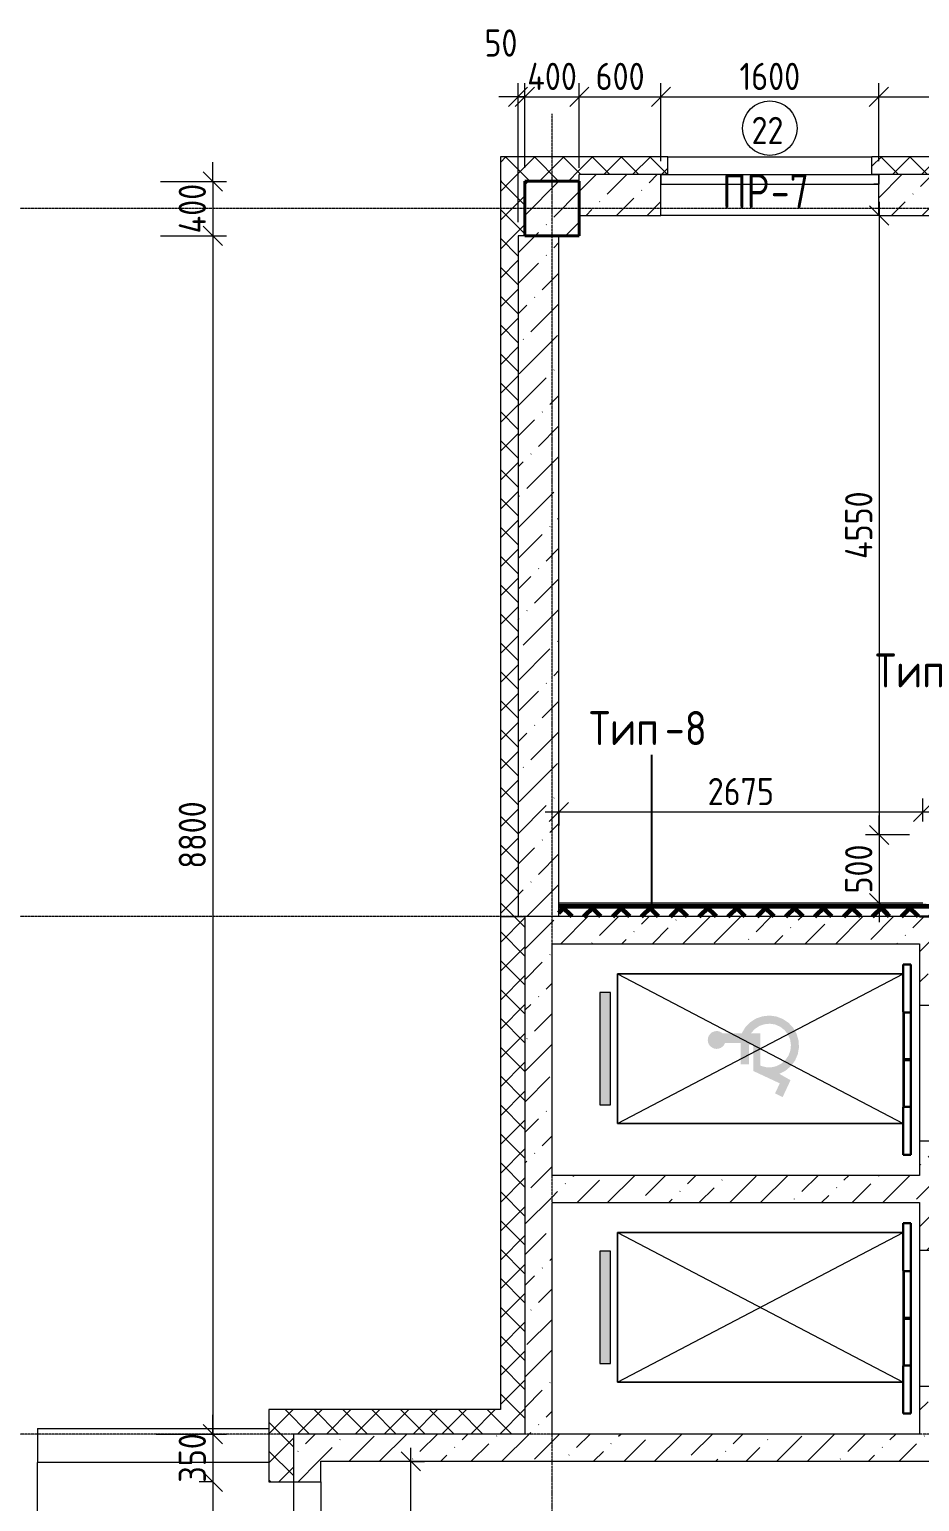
# Model space of a CAD drawing. Header units: millimetres. Extents: x -60946 to 138510, y -262288 to 24501.
# Drawn here: x -22156 to -15616, y -34555 to -23744 of the extents above; entities that cross this region are included whole.
import ezdxf

# ---------------------------------------------------------------- set-up
doc = ezdxf.new("R2010")
doc.units = ezdxf.units.MM
doc.linetypes.add('ADSK_Линия сетки', pattern=[25, 20, -2.5, 0, -2.5])
doc.linetypes.add('ADSK_Невидимые', pattern=[5, 3, -2])
for name, color, linetype, lineweight in [('0) 1 вып перегородка', 7, 'Continuous', 60), ('2)Тип-8', 40, 'Continuous', 60), ('_ Окна', 7, 'Continuous', 18), ('Марки', 7, 'Continuous', 20), ('Марки окон', 7, 'Continuous', 20), ('Несущие колонны', 7, 'Continuous', 18), ('Обобщенные модели', 7, 'ADSK_Невидимые', 18), ('Оборудование', 7, 'Continuous', 18), ('Окна', 7, 'Continuous', 9), ('Оси', 7, 'Continuous', 9), ('Перекрытие', 7, 'Continuous', 18), ('Размеры', 7, 'Continuous', 9), ('Стены внутренние', 7, 'Continuous', 18), ('Стены наружные', 7, 'Continuous', 18), ('Стены несущие', 7, 'Continuous', 30), ('Стены отделка', 7, 'Continuous', 30), ('Стены штриховка', 7, 'Continuous', 9), ('Узлы', 7, 'Continuous', 18)]:
    doc.layers.add(name, color=color, linetype=linetype, lineweight=lineweight)
doc.styles.add('GOST Common_2', font='', dxfattribs={"width": 0.9, "height": 250})
doc.styles.add('GOST Common_3', font='', dxfattribs={"width": 0.9, "height": 200})
doc.styles.add('GOST Common_5', font='', dxfattribs={"width": 0.85, "height": 250})
doc.styles.get('GOST Common_2').set_extended_font_data('GOST Common')
doc.styles.get('GOST Common_3').set_extended_font_data('GOST Common')
doc.styles.get('GOST Common_5').set_extended_font_data('GOST Common')
doc.dimstyles.new('ADSK_Основной_2_0', dxfattribs={"dimscale": 304.8, "dimtxt": 201.142999, "dimasz": 0.463911, "dimexe": 0.328084, "dimexo": 0.328084, "dimgap": 0.164042, "dimtad": 1, "dimdec": 3, "dimrnd": 0.001, "dimdsep": 46, "dimtxsty": 'GOST Common_3', "dimblk1": 'OBLIQUE', "dimblk2": 'OBLIQUE', "dimsah": 1, "dimcen": 0.09, "dimdle": 0.328084, "dimazin": 2, "dimtfac": 1, "dimtdec": 4, "dimtix": 1, "dimtmove": 0, "dimatfit": 3, "dimfxl": 1, "dimtvp": 1, "dimtolj": 1, "dimtzin": 0, "dimlwd": 20, "dimlwe": 20, "dimarcsym": 2})
doc.dimstyles.new('ADSK_Основной_2_0_1', dxfattribs={"dimscale": 304.8, "dimtxt": 201.142999, "dimasz": 0.463911, "dimexe": 0.328084, "dimexo": 0.328084, "dimgap": 0.164042, "dimtad": 1, "dimdec": 3, "dimrnd": 0.001, "dimdsep": 46, "dimtxsty": 'GOST Common_3', "dimblk1": 'OBLIQUE', "dimblk2": 'OBLIQUE', "dimsah": 1, "dimcen": 0.09, "dimdle": 0.328084, "dimazin": 2, "dimtfac": 1, "dimtdec": 4, "dimtix": 1, "dimtmove": 1, "dimatfit": 3, "dimfxl": 1, "dimtvp": 1, "dimtolj": 1, "dimtzin": 0, "dimlwd": 20, "dimlwe": 20, "dimarcsym": 2})
pattern_1 = [(45, (1283.93, -48864.63), (84.18955, 308.69595), [396.875, -79.375, 3.353, -76.022])]
pattern_2 = [(45, (1283.93, -48864.63), (-106.066, 106.066), []), (135, (1283.93, -48864.63), (-106.066, -106.066), [])]

# ---------------------------------------------------------------- blocks, each defined once
blk = doc.blocks.new('ADSK_КолоннаЖБ_Прямоугольная - 400x400 мм-1807142-Кладочный план 1-го этажа')
at = {"layer": 'Несущие колонны', "lineweight": 40}
for p, q in [((-200, 200), (200, 200)), ((-200, -200), (-200, 200)), ((200, 200), (200, -200)), ((200, -200), (-200, -200))]:
    blk.add_line(p, q, dxfattribs=at)
blk = doc.blocks.new('AS-Shakhta_lifta-GOST_5746-2003 - Лифт_3_2700х1700 проем 1000-883891-Кладочный план 1-го этажа')
at = {"layer": 'Оборудование'}
h = blk.add_hatch(color=256, dxfattribs=at)
h.paths.add_polyline_path([(355, 344), (231, 402), (184, 320), (161, 365), (128, 404), (87, 435), (41, 455), (-10, 464), (-60, 461), (-109, 447), (-154, 422), (-191, 387), (-219, 345), (-237, 298), (-244, 247), (-238, 196), (-222, 148), (-194, 105), (-158, 70), (-114, 44), (-114, -98), (-123, -112), (-129, -128), (-130, -144), (-127, -160), (-120, -176), (-109, -188), (-96, -198), (-81, -204), (-64, -206), (-48, -204), (-32, -198), (-19, -188), (-9, -175), (-2, -160), (1, -143), (-1, -127), (-6, -111), (-16, -97), (-28, -86), (-43, -79), (-43, 35), (114, 35), (114, 97), (-31, 97), (-31, 128), (163, 128), (254, 323), (328, 288)])
h.paths.add_polyline_path([(137, 259), (135, 219), (124, 180), (-114, 180), (-114, 112), (-144, 138), (-167, 172), (-180, 210), (-184, 250), (-178, 290), (-161, 327), (-137, 358), (-105, 383), (-68, 399), (-28, 405), (12, 401), (50, 387), (83, 364), (110, 334), (128, 298)])
at = {"layer": 'Узлы'}
blk.add_hatch(color=256, dxfattribs=at).paths.add_polyline_path([(412, -1000), (412, -920), (-413, -920), (-413, -1000)])
at = {"layer": 'Обобщенные модели', "linetype": 'Continuous', "lineweight": 30}
for p, q in [((780, 1285), (-620, 1285)), ((-620, 1230), (-620, 1285)), ((-270, 1230), (-620, 1230)), ((-267, 1235), (-267, 1285)), ((-267, 1285), (77, 1285)), ((77, 1235), (-267, 1235)), ((77, 1285), (77, 1235)), ((83, 1235), (83, 1285)), ((83, 1285), (427, 1285)), ((427, 1235), (83, 1235)), ((427, 1285), (427, 1235)), ((430, 1230), (780, 1230)), ((780, 1230), (780, 1285))]:
    blk.add_line(p, q, dxfattribs=at)
at = {"layer": 'Обобщенные модели'}
for p, q in [((-270, 1235), (-270, 1285)), ((430, 1235), (430, 1285))]:
    blk.add_line(p, q, dxfattribs=at)
at = {"layer": 'Оборудование'}
for p, q in [((-550, -870), (-550, 1230)), ((550, -870), (-550, 1230)), ((-550, -870), (550, 1230)), ((550, 1230), (-550, 1230)), ((-550, 1230), (-550, -870)), ((550, 1230), (550, -870)), ((550, -870), (550, 1230)), ((550, -870), (-550, -870)), ((-550, -870), (550, -870))]:
    blk.add_line(p, q, dxfattribs=at)
at = {"layer": 'Узлы'}
for p, q in [((412, -920), (-413, -920)), ((-413, -920), (-413, -1000)), ((412, -1000), (412, -920)), ((-413, -1000), (412, -1000))]:
    blk.add_line(p, q, dxfattribs=at)
blk = doc.blocks.new('AS-Shakhta_lifta-GOST_5746-2003 - Лифт_3_2700х1700 проем 1001-883895-Кладочный план 1-го этажа')
at = {"layer": 'Узлы'}
blk.add_hatch(color=256, dxfattribs=at).paths.add_polyline_path([(412.5, -1000), (412.5, -920), (-412.5, -920), (-412.5, -1000), (114.8, -1000)])
at = {"layer": 'Обобщенные модели', "linetype": 'Continuous', "lineweight": 30}
for p, q in [((780, 1285), (-620, 1285)), ((-620, 1230), (-620, 1285)), ((-270, 1230), (-620, 1230)), ((-267, 1235), (-267, 1285)), ((-267, 1285), (77, 1285)), ((77, 1235), (-267, 1235)), ((77, 1285), (77, 1235)), ((83, 1235), (83, 1285)), ((83, 1285), (427, 1285)), ((427, 1235), (83, 1235)), ((427, 1285), (427, 1235)), ((430, 1230), (780, 1230)), ((780, 1230), (780, 1285))]:
    blk.add_line(p, q, dxfattribs=at)
at = {"layer": 'Обобщенные модели'}
for p, q in [((-270, 1235), (-270, 1285)), ((430, 1235), (430, 1285))]:
    blk.add_line(p, q, dxfattribs=at)
at = {"layer": 'Оборудование'}
for p, q in [((-770, -1350), (-770, 1350)), ((-770, 1350), (930, 1350)), ((930, 1350), (930, -1350)), ((-550, -870), (-550, 1230)), ((550, -870), (-550, 1230)), ((-550, -870), (550, 1230)), ((550, 1230), (-550, 1230)), ((-550, 1230), (-550, -870)), ((550, 1230), (550, -870)), ((550, -870), (550, 1230)), ((550, -870), (-550, -870)), ((-550, -870), (550, -870)), ((930, -1350), (-770, -1350))]:
    blk.add_line(p, q, dxfattribs=at)
at = {"layer": 'Узлы'}
for p, q in [((412.5, -920), (-412.5, -920)), ((-412.5, -920), (-412.5, -1000)), ((412.5, -1000), (412.5, -920)), ((-412.5, -1000), (412.5, -1000))]:
    blk.add_line(p, q, dxfattribs=at)
blk = doc.blocks.new('ОКНО L03 _2СТ_RS - ОК-1_1600х2000h_противоударное-3556409-Кладочный план 1-го этажа')
at = {"layer": '_ Окна'}
for p, q in [((-838.1, 149), (761.9, 149)), ((-838.1, 149), (-838.1, 79)), ((-838.1, 149), (-833.1, 149)), ((761.9, 149), (756.9, 149)), ((761.9, 149), (761.9, 79)), ((-838.1, 79), (761.9, 79)), ((-838.1, 79), (-803.1, 79)), ((761.9, 79), (726.9, 79))]:
    blk.add_line(p, q, dxfattribs=at)
blk = doc.blocks.new('_Oblique')
at = {"color": 0, "linetype": 'ByBlock', "lineweight": -2}
blk.add_line((-0.5, -0.5), (0.5, 0.5), dxfattribs=at)
blk = doc.blocks.new('*D4271')
at = {"layer": 'Defpoints', "color": 0, "transparency": 16777216}
for p in [(-21293, -24860), (-21293, -25260), (-20809, -25260)]:
    blk.add_point(p, dxfattribs=at)
at = {"layer": 'Размеры', "color": 0, "lineweight": 20, "transparency": 16777216}
for p, q in [((-20809, -24860), (-20809, -24718)), ((-21193, -24860), (-20709, -24860)), ((-20809, -24860), (-20809, -25260)), ((-21193, -25260), (-20709, -25260)), ((-20809, -25260), (-20809, -25401))]:
    blk.add_line(p, q, dxfattribs=at)
at = {"layer": 'Размеры', "color": 0, "lineweight": 20, "transparency": 16777216, "xscale": 141.4, "yscale": 141.4, "zscale": 141.4}
for p, rotation in [((-20809, -24860), 270), ((-20809, -25260), 90)]:
    blk.add_blockref('_Oblique', p, dxfattribs=dict(at, rotation=rotation))
at = {"layer": 'Размеры', "color": 0, "lineweight": 9, "transparency": 16777216, "insert": (-20959, -25060), "char_height": 200, "width": 474.56, "attachment_point": 5, "rotation": 90, "style": 'GOST Common_3'}
blk.add_mtext('\\A1;400', dxfattribs=at)
blk = doc.blocks.new('*D4272')
at = {"layer": 'Defpoints', "color": 0, "transparency": 16777216}
for p in [(-21293, -25260), (-21325, -34060), (-20809, -34060)]:
    blk.add_point(p, dxfattribs=at)
at = {"layer": 'Размеры', "color": 0, "lineweight": 20, "transparency": 16777216}
for p, q in [((-20809, -25160), (-20809, -34160)), ((-21193, -25260), (-20709, -25260)), ((-21225, -34060), (-20709, -34060))]:
    blk.add_line(p, q, dxfattribs=at)
at = {"layer": 'Размеры', "color": 0, "lineweight": 20, "transparency": 16777216, "xscale": 141.4, "yscale": 141.4, "zscale": 141.4}
for p, rotation in [((-20809, -25260), 90), ((-20809, -34060), 270)]:
    blk.add_blockref('_Oblique', p, dxfattribs=dict(at, rotation=rotation))
at = {"layer": 'Размеры', "color": 0, "lineweight": 9, "transparency": 16777216, "insert": (-20959, -29660), "char_height": 200, "width": 605.47, "attachment_point": 5, "rotation": 90, "style": 'GOST Common_3'}
blk.add_mtext('\\A1;8800', dxfattribs=at)
blk = doc.blocks.new('*D4273')
at = {"layer": 'Defpoints', "color": 0, "transparency": 16777216}
for p in [(-21325, -34060), (-20809, -34410), (-20709, -34410)]:
    blk.add_point(p, dxfattribs=at)
at = {"layer": 'Размеры', "color": 0, "lineweight": 20, "transparency": 16777216}
for p, q in [((-20809, -34060), (-20809, -33918)), ((-21225, -34060), (-20709, -34060)), ((-20809, -34060), (-20809, -34410)), ((-20809, -34410), (-20909, -34410)), ((-20809, -34410), (-20809, -34551))]:
    blk.add_line(p, q, dxfattribs=at)
at = {"layer": 'Размеры', "color": 0, "lineweight": 20, "transparency": 16777216, "xscale": 141.4, "yscale": 141.4, "zscale": 141.4}
for p, rotation in [((-20809, -34060), 270), ((-20809, -34410), 90)]:
    blk.add_blockref('_Oblique', p, dxfattribs=dict(at, rotation=rotation))
at = {"layer": 'Размеры', "color": 0, "lineweight": 9, "transparency": 16777216, "insert": (-20959, -34235), "char_height": 200, "width": 454.11, "attachment_point": 5, "rotation": 90, "style": 'GOST Common_3'}
blk.add_mtext('\\A1;350', dxfattribs=at)
blk = doc.blocks.new('*D4274')
at = {"layer": 'Defpoints', "color": 0, "transparency": 16777216}
for p in [(-20709, -34410), (-20809, -35960), (-20709, -35960)]:
    blk.add_point(p, dxfattribs=at)
at = {"layer": 'Размеры', "color": 0, "lineweight": 20, "transparency": 16777216}
for p, q in [((-20809, -34310), (-20809, -36060)), ((-20809, -34410), (-20909, -34410)), ((-20809, -35960), (-20909, -35960))]:
    blk.add_line(p, q, dxfattribs=at)
at = {"layer": 'Размеры', "color": 0, "lineweight": 20, "transparency": 16777216, "xscale": 141.4, "yscale": 141.4, "zscale": 141.4}
for p, rotation in [((-20809, -34410), 90), ((-20809, -35960), 270)]:
    blk.add_blockref('_Oblique', p, dxfattribs=dict(at, rotation=rotation))
at = {"layer": 'Размеры', "color": 0, "lineweight": 9, "transparency": 16777216, "insert": (-20959, -35185), "char_height": 200, "width": 560.47, "attachment_point": 5, "rotation": 90, "style": 'GOST Common_3'}
blk.add_mtext('\\A1;1550', dxfattribs=at)
blk = doc.blocks.new('*D4189')
at = {"layer": 'Defpoints', "color": 0, "transparency": 16777216}
for p in [(-18516, -24239), (-18516, -24860), (-18566, -25260)]:
    blk.add_point(p, dxfattribs=at)
at = {"layer": 'Размеры', "color": 0, "lineweight": 20, "transparency": 16777216}
for p, q in [((-18566, -25160), (-18566, -24139)), ((-18516, -24760), (-18516, -24139)), ((-18566, -24239), (-18707, -24239)), ((-18566, -24239), (-18516, -24239)), ((-18516, -24239), (-18375, -24239))]:
    blk.add_line(p, q, dxfattribs=at)
at = {"layer": 'Размеры', "color": 0, "lineweight": 20, "transparency": 16777216, "xscale": 141.4, "yscale": 141.4, "zscale": 141.4}
blk.add_blockref('_Oblique', (-18566, -24239), dxfattribs=at)
at = {"layer": 'Размеры', "color": 0, "lineweight": 20, "transparency": 16777216, "xscale": 141.4, "yscale": 141.4, "zscale": 141.4, "rotation": 180}
blk.add_blockref('_Oblique', (-18516, -24239), dxfattribs=at)
at = {"layer": 'Размеры', "color": 0, "lineweight": 9, "transparency": 16777216, "insert": (-18813, -23744), "char_height": 200, "width": 302.74, "attachment_point": 1, "line_spacing_factor": 1.022761, "style": 'GOST Common_3'}
blk.add_mtext('\\A1;50', dxfattribs=at)
blk = doc.blocks.new('*D4190')
at = {"layer": 'Defpoints', "color": 0, "transparency": 16777216}
for p in [(-18116, -24239), (-18516, -24860), (-18116, -24860)]:
    blk.add_point(p, dxfattribs=at)
at = {"layer": 'Размеры', "color": 0, "lineweight": 20, "transparency": 16777216}
for p, q in [((-18516, -24760), (-18516, -24139)), ((-18116, -24760), (-18116, -24139)), ((-18516, -24239), (-18657, -24239)), ((-18516, -24239), (-18116, -24239)), ((-18116, -24239), (-17975, -24239))]:
    blk.add_line(p, q, dxfattribs=at)
at = {"layer": 'Размеры', "color": 0, "lineweight": 20, "transparency": 16777216, "xscale": 141.4, "yscale": 141.4, "zscale": 141.4}
blk.add_blockref('_Oblique', (-18516, -24239), dxfattribs=at)
at = {"layer": 'Размеры', "color": 0, "lineweight": 20, "transparency": 16777216, "xscale": 141.4, "yscale": 141.4, "zscale": 141.4, "rotation": 180}
blk.add_blockref('_Oblique', (-18116, -24239), dxfattribs=at)
at = {"layer": 'Размеры', "color": 0, "lineweight": 9, "transparency": 16777216, "insert": (-18316, -24089), "char_height": 200, "width": 474.56, "attachment_point": 5, "style": 'GOST Common_3'}
blk.add_mtext('\\A1;400', dxfattribs=at)
blk = doc.blocks.new('*D4191')
at = {"layer": 'Defpoints', "color": 0, "transparency": 16777216}
for p in [(-17516, -24239), (-18116, -24860), (-17516, -24811)]:
    blk.add_point(p, dxfattribs=at)
at = {"layer": 'Размеры', "color": 0, "lineweight": 20, "transparency": 16777216}
for p, q in [((-18116, -24760), (-18116, -24139)), ((-17516, -24711), (-17516, -24139)), ((-18216, -24239), (-17416, -24239))]:
    blk.add_line(p, q, dxfattribs=at)
at = {"layer": 'Размеры', "color": 0, "lineweight": 20, "transparency": 16777216, "xscale": 141.4, "yscale": 141.4, "zscale": 141.4, "rotation": 180}
blk.add_blockref('_Oblique', (-18116, -24239), dxfattribs=at)
at = {"layer": 'Размеры', "color": 0, "lineweight": 20, "transparency": 16777216, "xscale": 141.4, "yscale": 141.4, "zscale": 141.4}
blk.add_blockref('_Oblique', (-17516, -24239), dxfattribs=at)
at = {"layer": 'Размеры', "color": 0, "lineweight": 9, "transparency": 16777216, "insert": (-17816, -24089), "char_height": 200, "width": 454.11, "attachment_point": 5, "style": 'GOST Common_3'}
blk.add_mtext('\\A1;600', dxfattribs=at)
blk = doc.blocks.new('*D4192')
at = {"layer": 'Defpoints', "color": 0, "transparency": 16777216}
for p in [(-15916, -24239), (-17516, -24811), (-15916, -24811)]:
    blk.add_point(p, dxfattribs=at)
at = {"layer": 'Размеры', "color": 0, "lineweight": 20, "transparency": 16777216}
for p, q in [((-17516, -24711), (-17516, -24139)), ((-15916, -24711), (-15916, -24139)), ((-17616, -24239), (-15816, -24239))]:
    blk.add_line(p, q, dxfattribs=at)
at = {"layer": 'Размеры', "color": 0, "lineweight": 20, "transparency": 16777216, "xscale": 141.4, "yscale": 141.4, "zscale": 141.4, "rotation": 180}
blk.add_blockref('_Oblique', (-17516, -24239), dxfattribs=at)
at = {"layer": 'Размеры', "color": 0, "lineweight": 20, "transparency": 16777216, "xscale": 141.4, "yscale": 141.4, "zscale": 141.4}
blk.add_blockref('_Oblique', (-15916, -24239), dxfattribs=at)
at = {"layer": 'Размеры', "color": 0, "lineweight": 9, "transparency": 16777216, "insert": (-16716, -24089), "char_height": 200, "width": 560.47, "attachment_point": 5, "style": 'GOST Common_3'}
blk.add_mtext('\\A1;1600', dxfattribs=at)
blk = doc.blocks.new('*D4193')
at = {"layer": 'Defpoints', "color": 0, "transparency": 16777216}
for p in [(-14716, -24239), (-15916, -24811), (-14716, -24811)]:
    blk.add_point(p, dxfattribs=at)
at = {"layer": 'Размеры', "color": 0, "lineweight": 20, "transparency": 16777216}
for p, q in [((-15916, -24711), (-15916, -24139)), ((-14716, -24711), (-14716, -24139)), ((-16016, -24239), (-14616, -24239))]:
    blk.add_line(p, q, dxfattribs=at)
at = {"layer": 'Размеры', "color": 0, "lineweight": 20, "transparency": 16777216, "xscale": 141.4, "yscale": 141.4, "zscale": 141.4, "rotation": 180}
blk.add_blockref('_Oblique', (-15916, -24239), dxfattribs=at)
at = {"layer": 'Размеры', "color": 0, "lineweight": 20, "transparency": 16777216, "xscale": 141.4, "yscale": 141.4, "zscale": 141.4}
blk.add_blockref('_Oblique', (-14716, -24239), dxfattribs=at)
at = {"layer": 'Размеры', "color": 0, "lineweight": 9, "transparency": 16777216, "insert": (-15316, -24089), "char_height": 200, "width": 560.47, "attachment_point": 5, "style": 'GOST Common_3'}
blk.add_mtext('\\A1;1200', dxfattribs=at)
blk = doc.blocks.new('*D4090')
at = {"layer": 'Defpoints', "color": 0, "transparency": 16777216}
for p in [(-18266, -29391), (-15591, -29491), (-15591, -29660)]:
    blk.add_point(p, dxfattribs=at)
at = {"layer": 'Размеры', "color": 0, "lineweight": 20, "transparency": 16777216}
for p, q in [((-15591, -29560), (-15591, -29391)), ((-18366, -29491), (-15491, -29491)), ((-18266, -29491), (-18266, -29591))]:
    blk.add_line(p, q, dxfattribs=at)
at = {"layer": 'Размеры', "color": 0, "lineweight": 20, "transparency": 16777216, "xscale": 141.4, "yscale": 141.4, "zscale": 141.4, "rotation": 180}
blk.add_blockref('_Oblique', (-18266, -29491), dxfattribs=at)
at = {"layer": 'Размеры', "color": 0, "lineweight": 20, "transparency": 16777216, "xscale": 141.4, "yscale": 141.4, "zscale": 141.4}
blk.add_blockref('_Oblique', (-15591, -29491), dxfattribs=at)
at = {"layer": 'Размеры', "color": 0, "lineweight": 9, "transparency": 16777216, "insert": (-16929, -29341), "char_height": 200, "width": 605.47, "attachment_point": 5, "style": 'GOST Common_3'}
blk.add_mtext('\\A1;2675', dxfattribs=at)
blk = doc.blocks.new('*D4091')
at = {"layer": 'Defpoints', "color": 0, "transparency": 16777216}
for p in [(-14916, -29391), (-14916, -29491), (-15591, -29660)]:
    blk.add_point(p, dxfattribs=at)
at = {"layer": 'Размеры', "color": 0, "lineweight": 20, "transparency": 16777216}
for p, q in [((-15591, -29560), (-15591, -29391)), ((-15691, -29491), (-14816, -29491)), ((-14916, -29491), (-14916, -29591))]:
    blk.add_line(p, q, dxfattribs=at)
at = {"layer": 'Размеры', "color": 0, "lineweight": 20, "transparency": 16777216, "xscale": 141.4, "yscale": 141.4, "zscale": 141.4, "rotation": 180}
blk.add_blockref('_Oblique', (-15591, -29491), dxfattribs=at)
at = {"layer": 'Размеры', "color": 0, "lineweight": 20, "transparency": 16777216, "xscale": 141.4, "yscale": 141.4, "zscale": 141.4}
blk.add_blockref('_Oblique', (-14916, -29491), dxfattribs=at)
at = {"layer": 'Размеры', "color": 0, "lineweight": 9, "transparency": 16777216, "insert": (-15254, -29341), "char_height": 200, "width": 454.11, "attachment_point": 5, "style": 'GOST Common_3'}
blk.add_mtext('\\A1;675', dxfattribs=at)
blk = doc.blocks.new('*D4092')
at = {"layer": 'Defpoints', "color": 0, "transparency": 16777216}
for p in [(-15813, -25110), (-15913, -29660), (-15591, -29660)]:
    blk.add_point(p, dxfattribs=at)
at = {"layer": 'Размеры', "color": 0, "lineweight": 20, "transparency": 16777216}
for p, q in [((-15913, -25010), (-15913, -29760)), ((-15913, -25110), (-16013, -25110)), ((-15691, -29660), (-16013, -29660))]:
    blk.add_line(p, q, dxfattribs=at)
at = {"layer": 'Размеры', "color": 0, "lineweight": 20, "transparency": 16777216, "xscale": 141.4, "yscale": 141.4, "zscale": 141.4}
for p, rotation in [((-15913, -25110), 90), ((-15913, -29660), 270)]:
    blk.add_blockref('_Oblique', p, dxfattribs=dict(at, rotation=rotation))
at = {"layer": 'Размеры', "color": 0, "lineweight": 9, "transparency": 16777216, "insert": (-16063, -27385), "char_height": 200, "width": 625.93, "attachment_point": 5, "rotation": 90, "style": 'GOST Common_3'}
blk.add_mtext('\\A1;4550', dxfattribs=at)
blk = doc.blocks.new('*D4093')
at = {"layer": 'Defpoints', "color": 0, "transparency": 16777216}
for p in [(-15591, -29660), (-15913, -30160), (-15813, -30160)]:
    blk.add_point(p, dxfattribs=at)
at = {"layer": 'Размеры', "color": 0, "lineweight": 20, "transparency": 16777216}
for p, q in [((-15913, -29660), (-15913, -29518)), ((-15691, -29660), (-16013, -29660)), ((-15913, -29660), (-15913, -30160)), ((-15913, -30160), (-16013, -30160)), ((-15913, -30160), (-15913, -30301))]:
    blk.add_line(p, q, dxfattribs=at)
at = {"layer": 'Размеры', "color": 0, "lineweight": 20, "transparency": 16777216, "xscale": 141.4, "yscale": 141.4, "zscale": 141.4}
for p, rotation in [((-15913, -29660), 270), ((-15913, -30160), 90)]:
    blk.add_blockref('_Oblique', p, dxfattribs=dict(at, rotation=rotation))
at = {"layer": 'Размеры', "color": 0, "lineweight": 9, "transparency": 16777216, "insert": (-16063, -29910), "char_height": 200, "width": 454.11, "attachment_point": 5, "rotation": 90, "style": 'GOST Common_3'}
blk.add_mtext('\\A1;500', dxfattribs=at)
blk = doc.blocks.new('*D4111')
at = {"layer": 'Defpoints', "color": 0, "transparency": 16777216}
for p in [(-19453, -34260), (-19354, -34260), (-19453, -36060)]:
    blk.add_point(p, dxfattribs=at)
at = {"layer": 'Размеры', "color": 0, "lineweight": 20, "transparency": 16777216}
for p, q in [((-19354, -36160), (-19354, -34160)), ((-19353, -34260), (-19254, -34260)), ((-19353, -36060), (-19254, -36060))]:
    blk.add_line(p, q, dxfattribs=at)
at = {"layer": 'Размеры', "color": 0, "lineweight": 20, "transparency": 16777216, "xscale": 141.4, "yscale": 141.4, "zscale": 141.4}
for p, rotation in [((-19354, -34260), 90), ((-19354, -36060), 270)]:
    blk.add_blockref('_Oblique', p, dxfattribs=dict(at, rotation=rotation))
at = {"layer": 'Размеры', "color": 0, "lineweight": 9, "transparency": 16777216, "insert": (-19504, -35160), "char_height": 200, "width": 560.47, "attachment_point": 5, "rotation": 90, "style": 'GOST Common_3'}
blk.add_mtext('\\A1;1800', dxfattribs=at)
blk = doc.blocks.new('М_окна1 - Маркировка типоразмера-1510237-Кладочный план 1-го этажа')
at = {"layer": 'Марки окон'}
blk.add_circle((0, 0), 2, dxfattribs=at)

msp = doc.modelspace()

# ---------------------------------------------------------------- hatches: boundary and pattern name
at = {"layer": '2)Тип-8'}
h = msp.add_hatch(color=256, dxfattribs=at)
h.paths.add_polyline_path([(-15416.0657, -30184.6624), (-15416.0657, -30159.6624), (-15516.0657, -30159.6624), (-15516.0657, -30184.6624)])
h.paths.add_polyline_path([(-18183.8506, -30184.6624), (-15566.0657, -30184.6624), (-15566.0657, -30159.6624), (-18266.0657, -30159.6624), (-18266.0657, -30184.6624)])
h = msp.add_hatch(dxfattribs=at)
h.set_pattern_fill('FP_4', color=256, style=0, pattern_type=2)
h.set_pattern_definition(pattern_2)
h.paths.add_polyline_path([(-18266.0657, -30259.6624), (-15416.0657, -30259.6624), (-15416.0657, -30184.6624), (-18266.0657, -30184.6624)])
at = {"layer": 'Несущие колонны', "lineweight": 9}
h = msp.add_hatch(dxfattribs=at)
h.set_pattern_fill('FP_3', color=256, style=0, pattern_type=2)
h.set_pattern_definition([(45, (1283.93, -48864.63), (-224.5064, 224.5064), []), (45, (1508.44, -48864.63), (-224.5064, 224.5064), [396.875, -79.375, 3.353, -76.022])])
h.paths.add_polyline_path([(-18516.0657, -25259.6624), (-18116.0657, -25259.6624), (-18116.0657, -24859.6624), (-18516.0657, -24859.6624)])
at = {"layer": 'Стены внутренние', "lineweight": 9}
h = msp.add_hatch(dxfattribs=at)
h.set_pattern_fill('FP_1', color=256, style=0, pattern_type=2)
h.set_pattern_definition(pattern_1)
h.paths.add_polyline_path([(-8391.0657, -25109.6624), (-7116.0657, -25109.6624), (-7116.0657, -24810.6624), (-9316.0657, -24810.6624), (-9316.0657, -25109.6624), (-8466.0657, -25109.6624)])
h.paths.add_polyline_path([(-2116.0657, -25109.6624), (-2116.0657, -24809.6624), (-2126.0657, -24809.6624), (-2126.0657, -25109.6624)])
h.paths.add_polyline_path([(-3946.0657, -25109.6624), (-3906.0657, -25109.6624), (-3906.0657, -24809.6624), (-4916.0657, -24810.6624), (-4916.0657, -25109.6624), (-4096.0657, -25109.6624)])
h.paths.add_polyline_path([(-10916.0657, -25109.6624), (-10916.0657, -24810.6624), (-13116.0657, -24810.6624), (-13116.0657, -25109.6624), (-12293.961, -25109.6624)])
h.paths.add_polyline_path([(-14916.0657, -25109.6624), (-14716.0657, -25109.6624), (-14716.0657, -24810.6624), (-15916.0657, -24810.6624), (-15916.0657, -25109.6624), (-15238.9058, -25109.6624)])
h.paths.add_polyline_path([(-18116.0657, -25109.6624), (-17516.0657, -25109.6624), (-17516.0657, -24810.6624), (-18116.0657, -24809.6624)])
h = msp.add_hatch(dxfattribs=at)
h.set_pattern_fill('FP_1', color=256, style=0, pattern_type=2)
h.set_pattern_definition(pattern_1)
h.paths.add_polyline_path([(-18266.0657, -30259.6624), (-18266.0657, -25259.6624), (-18566.0657, -25259.6624), (-18566.0657, -30259.6624), (-18316.0657, -30259.6624)])
at = {"layer": 'Стены наружные', "lineweight": 9}
h = msp.add_hatch(dxfattribs=at)
h.set_pattern_fill('FP_4', color=256, style=0, pattern_type=2)
h.set_pattern_definition(pattern_2)
h.paths.add_polyline_path([(-18116.0657, -24860.0624), (-18116.0657, -24680.0624), (-18696.0657, -24680.0624), (-18696.0657, -24860.0624), (-18516.0657, -24860.0624)])
h = msp.add_hatch(dxfattribs=at)
h.set_pattern_fill('FP_4', color=256, style=0, pattern_type=2)
h.set_pattern_definition(pattern_2)
h.paths.add_polyline_path([(-3906.0657, -24809.6624), (-3906.0657, -24679.6624), (-4966.0657, -24679.6624), (-4966.0657, -24809.6624)])
h.paths.add_polyline_path([(-2116.0657, -24809.6624), (-2116.0657, -24680.0624), (-2126.0657, -24679.6624), (-2126.0657, -24809.6624)])
h.paths.add_polyline_path([(-12293.961, -24809.6624), (-10866.0657, -24809.6624), (-10866.0657, -24679.6624), (-13166.0657, -24679.6624), (-13166.0657, -24809.6624)])
h.paths.add_polyline_path([(-9366.0657, -24809.6624), (-7066.0657, -24809.6624), (-7066.0657, -24679.6624), (-9366.0657, -24679.6624)])
h.paths.add_polyline_path([(-14666.0657, -24809.6624), (-14666.0657, -24679.6624), (-15966.0657, -24679.6624), (-15966.0657, -24809.6624), (-15238.9058, -24809.6624)])
h.paths.add_polyline_path([(-17466.0657, -24809.6624), (-17466.0657, -24679.6624), (-18116.0657, -24680.0624), (-18116.0657, -24809.6624)])
h = msp.add_hatch(dxfattribs=at)
h.set_pattern_fill('FP_4', color=256, style=0, pattern_type=2)
h.set_pattern_definition(pattern_2)
h.paths.add_polyline_path([(-18516.0657, -25259.6624), (-18516.0657, -24860.0624), (-18696.0657, -24860.0624), (-18696.0657, -25259.6624), (-18566.0657, -25259.6624)])
h = msp.add_hatch(dxfattribs=at)
h.set_pattern_fill('FP_4', color=256, style=0, pattern_type=2)
h.set_pattern_definition(pattern_2)
h.paths.add_polyline_path([(-18696.0657, -30259.6624), (-18566.0657, -30259.6624), (-18566.0657, -25259.6624), (-18696.0657, -25259.6624), (-18696.0657, -28091.7649)])
h = msp.add_hatch(dxfattribs=at)
h.set_pattern_fill('FP_4', color=256, style=0, pattern_type=2)
h.set_pattern_definition(pattern_2)
h.paths.add_polyline_path([(-18696.0657, -33879.6624), (-18516.0657, -33879.6624), (-18516.0657, -30259.6624), (-18696.0657, -30259.6624), (-18696.0657, -33244.4361)])
h = msp.add_hatch(dxfattribs=at)
h.set_pattern_fill('FP_1', color=256, style=0, pattern_type=2)
h.set_pattern_definition(pattern_1)
h.paths.add_polyline_path([(-18316.0657, -34059.6624), (-18316.0657, -30259.6624), (-18516.0657, -30259.6624), (-18516.0657, -34059.6624)])
h = msp.add_hatch(dxfattribs=at)
h.set_pattern_fill('FP_1', color=256, style=0, pattern_type=2)
h.set_pattern_definition(pattern_1)
h.paths.add_polyline_path([(-18316.0657, -30459.6624), (-15616.0657, -30459.6624), (-15616.0657, -30259.6624), (-18316.0657, -30259.6624)])
h = msp.add_hatch(dxfattribs=at)
h.set_pattern_fill('FP_1', color=256, style=0, pattern_type=2)
h.set_pattern_definition(pattern_1)
h.paths.add_polyline_path([(-15416.0657, -34059.6624), (-15416.0657, -33709.6624), (-15616.0657, -33709.6624), (-15616.0657, -34059.6624)])
h.paths.add_polyline_path([(-15416.0657, -32709.6624), (-15416.0657, -31909.6624), (-15616.0657, -31909.6624), (-15616.0657, -32709.6624)])
h.paths.add_polyline_path([(-15416.0657, -30909.6624), (-15416.0657, -30259.6624), (-15616.0657, -30259.6624), (-15616.0657, -30909.6624)])
h = msp.add_hatch(dxfattribs=at)
h.set_pattern_fill('FP_1', color=256, style=0, pattern_type=2)
h.set_pattern_definition(pattern_1)
h.paths.add_polyline_path([(-16711.3782, -32359.6624), (-15616.0657, -32359.6624), (-15616.0657, -32159.6624), (-18316.0657, -32159.6624), (-18316.0657, -32359.6624), (-18183.8506, -32359.6624)])
h = msp.add_hatch(dxfattribs=at)
h.set_pattern_fill('FP_4', color=256, style=0, pattern_type=2)
h.set_pattern_definition(pattern_2)
h.paths.add_polyline_path([(-18516.0657, -34059.6624), (-18516.0657, -33879.6624), (-20396.0657, -33879.6624), (-20396.0657, -34059.6624), (-20216.0657, -34059.6624)])
h = msp.add_hatch(dxfattribs=at)
h.set_pattern_fill('FP_4', color=256, style=0, pattern_type=2)
h.set_pattern_definition(pattern_2)
h.paths.add_polyline_path([(-20396.0657, -37859.6624), (-20216.0657, -37859.6624), (-20216.0657, -37609.6624), (-20396.0657, -37609.6624)])
h.paths.add_polyline_path([(-20396.0657, -36259.6624), (-20216.0657, -36259.6624), (-20216.0657, -35959.6624), (-20396.0657, -35959.6624)])
h.paths.add_polyline_path([(-20216.0657, -34409.6624), (-20216.0657, -34059.6624), (-20396.0657, -34059.6624), (-20396.0657, -34409.6624)])
h = msp.add_hatch(dxfattribs=at)
h.set_pattern_fill('FP_1', color=256, style=0, pattern_type=2)
h.set_pattern_definition(pattern_1)
h.paths.add_polyline_path([(-15238.9058, -34259.6624), (-13466.0657, -34259.6624), (-13466.0657, -34059.6624), (-20216.0657, -34059.6624), (-20216.0657, -34259.6624), (-18183.8506, -34259.6624)])
h.paths.add_polyline_path([(-11816.0657, -34259.6624), (-11616.0657, -34259.6624), (-11616.0657, -34059.6624), (-11916.0657, -34059.6624), (-11916.0657, -34259.6624)])
h = msp.add_hatch(dxfattribs=at)
h.set_pattern_fill('FP_1', color=256, style=0, pattern_type=2)
h.set_pattern_definition(pattern_1)
h.paths.add_polyline_path([(-20016.0657, -37859.6624), (-20016.0657, -37609.6624), (-20216.0657, -37609.6624), (-20216.0657, -37859.6624)])
h.paths.add_polyline_path([(-20016.0657, -36259.6624), (-20016.0657, -35959.6624), (-20216.0657, -35959.6624), (-20216.0657, -36259.6624)])
h.paths.add_polyline_path([(-20016.0657, -34409.6624), (-20016.0657, -34259.6624), (-20216.0657, -34259.6624), (-20216.0657, -34409.6624)])

# ---------------------------------------------------------------- linework, layer by layer
at = {"layer": '2)Тип-8', "lineweight": 25}
msp.add_line((-17583.225, -30209.6624), (-17583.225, -29072.3779), dxfattribs=at)
at = {"layer": '2)Тип-8', "lineweight": 9}
msp.add_line((-15591.0657, -30159.6624), (-18266.0657, -30159.6624), dxfattribs=at)
at = {"layer": '2)Тип-8'}
msp.add_line((-15416.0657, -30184.6624), (-18266.0657, -30184.6624), dxfattribs=at)
at = {"layer": 'Несущие колонны', "lineweight": 9}
for p, q in [((-18116.0657, -24859.6624), (-18516.0657, -24859.6624)), ((-18516.0657, -24859.6624), (-18516.0657, -25259.6624)), ((-18116.0657, -25259.6624), (-18116.0657, -24859.6624)), ((-18516.0657, -25259.6624), (-18116.0657, -25259.6624))]:
    msp.add_line(p, q, dxfattribs=at)
at = {"layer": 'Оси', "linetype": 'ADSK_Линия сетки', "lineweight": 5}
for p, q in [((-18316.0657, -59838.5137), (-18316.0657, -24363.7173)), ((-1213.4695, -25059.6624), (-23956.1623, -25059.6624)), ((-1213.4695, -30259.6624), (-23956.1623, -30259.6624)), ((-1213.4695, -34059.6624), (-23956.1623, -34059.6624))]:
    msp.add_line(p, q, dxfattribs=at)
at = {"layer": 'Перекрытие'}
for p, q in [((-18316.0657, -30460.0624), (-15616.0657, -30460.0624)), ((-15616.0657, -30909.6624), (-15616.0657, -31909.6624)), ((-15616.0657, -32709.6624), (-15616.0657, -33709.6624)), ((-22096.0657, -37649.6624), (-22096.0657, -34269.6624)), ((-15616.0657, -34260.0624), (-20016.0657, -34260.0624)), ((-20216.0657, -34409.6624), (-20216.0657, -35959.6624)), ((-20016.0657, -34409.6624), (-20016.0657, -35959.6624))]:
    msp.add_line(p, q, dxfattribs=at)
at = {"layer": 'Стены внутренние', "lineweight": 5}
msp.add_line((-15916.0657, -25109.6624), (-17516.0657, -25109.6624), dxfattribs=at)
at = {"layer": 'Стены наружные', "lineweight": 9}
for p, q in [((-17466.0657, -24679.6624), (-15966.0657, -24679.6624)), ((-22096.0657, -34019.6624), (-20396.0657, -34019.6624)), ((-22096.0657, -34019.6624), (-22096.0657, -34269.6624)), ((-20396.0657, -34269.6624), (-22096.0657, -34269.6624))]:
    msp.add_line(p, q, dxfattribs=at)
at = {"layer": 'Стены несущие', "lineweight": 9}
for p, q in [((-18116.0657, -25109.6624), (-18116.0657, -24860.0624)), ((-17516.0657, -24810.6624), (-17466.0657, -24810.6624)), ((-17516.0657, -25109.6624), (-17516.0657, -24810.6624)), ((-17466.0657, -24809.6624), (-17466.0657, -24810.6624)), ((-15966.0657, -24809.6624), (-15966.0657, -24810.6624)), ((-15966.0657, -24810.6624), (-15916.0657, -24810.6624)), ((-15916.0657, -25109.6624), (-15916.0657, -24810.6624)), ((-18116.0657, -25109.6624), (-17516.0657, -25109.6624)), ((-15916.0657, -25109.6624), (-14916.0657, -25109.6624)), ((-18566.0657, -25259.6624), (-18566.0657, -30259.6624)), ((-18266.0657, -25259.6624), (-18516.0657, -25259.6624)), ((-18266.0657, -30159.6624), (-18266.0657, -25259.6624)), ((-18516.0657, -30259.6624), (-18516.0657, -34059.6624)), ((-18316.0657, -32159.6624), (-18316.0657, -30459.6624)), ((-18316.0657, -30459.6624), (-15616.0657, -30459.6624)), ((-15616.0657, -30459.6624), (-15616.0657, -30909.6624)), ((-15616.0657, -30909.6624), (-15416.0657, -30909.6624)), ((-15616.0657, -31909.6624), (-15616.0657, -32159.6624)), ((-15416.0657, -31909.6624), (-15616.0657, -31909.6624)), ((-15616.0657, -32159.6624), (-18316.0657, -32159.6624)), ((-18316.0657, -32359.6624), (-15616.0657, -32359.6624)), ((-18316.0657, -34059.6624), (-18316.0657, -32359.6624)), ((-15616.0657, -32359.6624), (-15616.0657, -32709.6624)), ((-15616.0657, -32709.6624), (-15416.0657, -32709.6624)), ((-15616.0657, -33709.6624), (-15616.0657, -34059.6624)), ((-15416.0657, -33709.6624), (-15616.0657, -33709.6624)), ((-18516.0657, -34059.6624), (-20216.0657, -34059.6624)), ((-20216.0657, -34059.6624), (-20216.0657, -34259.6624)), ((-15616.0657, -34059.6624), (-18316.0657, -34059.6624)), ((-20016.0657, -34409.6624), (-20016.0657, -34259.6624)), ((-20016.0657, -34259.6624), (-13466.0657, -34259.6624)), ((-20216.0657, -34409.6624), (-20016.0657, -34409.6624))]:
    msp.add_line(p, q, dxfattribs=at)
at = {"layer": 'Стены несущие'}
msp.add_line((-15416.0657, -30259.6624), (-15616.0657, -30259.6624), dxfattribs=at)
at = {"layer": 'Стены отделка', "lineweight": 18}
for p, q in [((-18696.0657, -24680.0624), (-18696.0657, -25259.6624)), ((-18116.0657, -24680.0624), (-18696.0657, -24680.0624)), ((-17466.0657, -24679.6624), (-18116.0657, -24679.6624)), ((-18116.0657, -24680.0624), (-18116.0657, -24679.6624)), ((-17466.0657, -24809.6624), (-17466.0657, -24679.6624)), ((-14666.0657, -24679.6624), (-15966.0657, -24679.6624)), ((-15966.0657, -24809.6624), (-15966.0657, -24679.6624)), ((-18516.0657, -25259.6624), (-18516.0657, -24860.0624)), ((-18516.0657, -24860.0624), (-18116.0657, -24860.0624)), ((-18116.0657, -24860.0624), (-18116.0657, -24809.6624)), ((-18696.0657, -25259.6624), (-18696.0657, -33879.6624)), ((-18696.0657, -30259.6624), (-18516.0657, -30259.6624)), ((-20396.0657, -33879.6624), (-20396.0657, -34409.6624)), ((-18696.0657, -33879.6624), (-20396.0657, -33879.6624)), ((-20396.0657, -34409.6624), (-20216.0657, -34409.6624))]:
    msp.add_line(p, q, dxfattribs=at)
at = {"layer": 'Стены штриховка', "lineweight": 9}
for p, q in [((-17466.0657, -24809.6624), (-18116.0657, -24809.6624)), ((-14666.0657, -24809.6624), (-15966.0657, -24809.6624)), ((-18516.0657, -25259.6624), (-18566.0657, -25259.6624)), ((-18266.0657, -30259.6624), (-18266.0657, -30159.6624)), ((-15616.0657, -30259.6624), (-18516.0657, -30259.6624)), ((-20216.0657, -34259.6624), (-20216.0657, -34409.6624))]:
    msp.add_line(p, q, dxfattribs=at)

# ---------------------------------------------------------------- block references
at = {"layer": 'Марки окон', "xscale": 99.99999999999993, "yscale": 99.99999999999993, "zscale": 99.99999999999993}
msp.add_blockref('М_окна1 - Маркировка типоразмера-1510237-Кладочный план 1-го этажа', (-16716.0657, -24469.6624), dxfattribs=at)
at = {"layer": 'Несущие колонны', "lineweight": 40, "rotation": 89.9999999999999}
msp.add_blockref('ADSK_КолоннаЖБ_Прямоугольная - 400x400 мм-1807142-Кладочный план 1-го этажа', (-18316.0657, -25059.6624), dxfattribs=at)
at = {"layer": 'Оборудование', "rotation": 270.0000000000001}
for name, p in [('AS-Shakhta_lifta-GOST_5746-2003 - Лифт_3_2700х1700 проем 1000-883891-Кладочный план 1-го этажа', (-16966.0657, -31230.0624)), ('AS-Shakhta_lifta-GOST_5746-2003 - Лифт_3_2700х1700 проем 1001-883895-Кладочный план 1-го этажа', (-16966.0657, -33129.6624))]:
    msp.add_blockref(name, p, dxfattribs=at)
at = {"layer": 'Окна'}
msp.add_blockref('ОКНО L03 _2СТ_RS - ОК-1_1600х2000h_противоударное-3556409-Кладочный план 1-го этажа', (-16677.9657, -24959.6624), dxfattribs=at)

# ---------------------------------------------------------------- texts
at = {"layer": '0) 1 вып перегородка', "color": 116, "lineweight": 9, "true_color": 0x008040, "insert": (-15941.8706, -28326.9508), "char_height": 250, "width": 673.4175, "attachment_point": 1, "style": 'GOST Common_3'}
msp.add_mtext('Тип', dxfattribs=at)
at = {"layer": '2)Тип-8', "lineweight": 25, "char_height": 250, "attachment_point": 1, "style": 'GOST Common_3'}
for s, insert, width in [('Тип', (-18043.225, -28749.9508), 673.4175), ('-8', (-17487.6, -28749.9508), 432.91125)]:
    msp.add_mtext(s, dxfattribs=dict(at, insert=insert, width=width))
at = {"layer": 'Марки', "lineweight": 9, "char_height": 250, "attachment_point": 1, "style": 'GOST Common_5'}
for s, insert, width in [('ПР', (-17065.9965, -24806.6813), 432.91125), ('-7', (-16708.809, -24806.6813), 389.620125)]:
    msp.add_mtext(s, dxfattribs=dict(at, insert=insert, width=width))
at = {"layer": 'Марки окон', "lineweight": 5, "insert": (-16850.6231, -24385.8771), "char_height": 200, "width": 317.46825, "attachment_point": 1, "style": 'GOST Common_2'}
msp.add_mtext('22', dxfattribs=at)

# ---------------------------------------------------------------- dimensions: what is measured, and where the dimension line sits
at = {"layer": 'Размеры', "lineweight": 9}
dim = msp.add_linear_dim(base=(-18516.0657, -24238.8851), p1=(-18566.0657, -25259.6624), p2=(-18516.0657, -24859.6624), dimstyle='ADSK_Основной_2_0_1', override={"dimpost": '<>', "dimfxl": 403.112887}, dxfattribs=at)
dim.commit()
dim.dimension.update_dxf_attribs({"geometry": '*D4189', "text_midpoint": (-18661.8817, -24060.8528), "dimtype": 160})
for base, p1, p2, override, picture, middle in [((-18116.0657, -24238.8851), (-18516.0657, -24859.6624), (-18116.0657, -24859.6624), {"dimpost": '<>', "dimfxl": 400}, '*D4190', (-18316.0657, -24088.8851)), ((-17516.0657, -24238.8851), (-18116.0657, -24859.6624), (-17516.0657, -24810.6624), {"dimpost": '<>', "dimfxl": 601.997508}, '*D4191', (-17816.0657, -24088.8851)), ((-15916.0657, -24238.8851), (-17516.0657, -24810.6624), (-15916.0657, -24810.6624), {"dimpost": '<>', "dimfxl": 1600}, '*D4192', (-16716.0657, -24088.8851)), ((-14716.0657, -24238.8851), (-15916.0657, -24810.6624), (-14716.0657, -24810.6624), {"dimpost": '<>', "dimfxl": 1200}, '*D4193', (-15316.0657, -24088.8851)), ((-15591.0657, -29491.2708), (-18266.0657, -29391.2859), (-15591.0657, -29659.6624), {"dimpost": '<>', "dimfxl": 2688.429087}, '*D4090', (-16928.5657, -29341.2708)), ((-14916.0657, -29491.2708), (-15591.0657, -29659.6624), (-14916.0657, -29391.2859), {"dimpost": '<>', "dimfxl": 726.395869}, '*D4091', (-15253.5657, -29341.2708))]:
    dim = msp.add_linear_dim(base=base, p1=p1, p2=p2, dimstyle='ADSK_Основной_2_0', override=override, dxfattribs=at)
    dim.commit()
    dim.dimension.update_dxf_attribs({"geometry": picture, "text_midpoint": middle})
for base, p1, p2, override, picture, middle in [((-20808.7681, -25259.6624), (-21292.6603, -24859.6624), (-21292.6603, -25259.6624), {"dimpost": '<>', "dimfxl": 400}, '*D4271', (-20958.7681, -25059.6624)), ((-15912.715, -29659.6624), (-15812.7301, -25109.6624), (-15591.0657, -29659.6624), {"dimpost": '<>', "dimfxl": 4555.396263}, '*D4092', (-16062.715, -27384.6624)), ((-20808.7681, -34059.6624), (-21292.6603, -25259.6624), (-21324.5157, -34059.6624), {"dimpost": '<>', "dimfxl": 8800.057657}, '*D4272', (-20958.7681, -29659.6624)), ((-15912.715, -30159.6624), (-15591.0657, -29659.6624), (-15812.7301, -30159.6624), {"dimpost": '<>', "dimfxl": 546.932454}, '*D4093', (-16062.715, -29909.6624)), ((-20808.7681, -34409.6624), (-21324.5157, -34059.6624), (-20708.7832, -34409.6624), {"dimpost": '<>', "dimfxl": 708.255972}, '*D4273', (-20958.7681, -34234.6624)), ((-19353.5072, -34259.6624), (-19453.4921, -36059.6624), (-19453.4921, -34259.6624), {"dimpost": '<>', "dimfxl": 1800}, '*D4111', (-19503.5072, -35159.6624)), ((-20808.7681, -35959.6624), (-20708.7832, -34409.6624), (-20708.7832, -35959.6624), {"dimpost": '<>', "dimfxl": 1550}, '*D4274', (-20958.7681, -35184.6624))]:
    dim = msp.add_linear_dim(base=base, p1=p1, p2=p2, angle=90, dimstyle='ADSK_Основной_2_0', override=override, dxfattribs=at)
    dim.commit()
    dim.dimension.update_dxf_attribs({"geometry": picture, "text_midpoint": middle})

doc.saveas('drawing.dxf')
